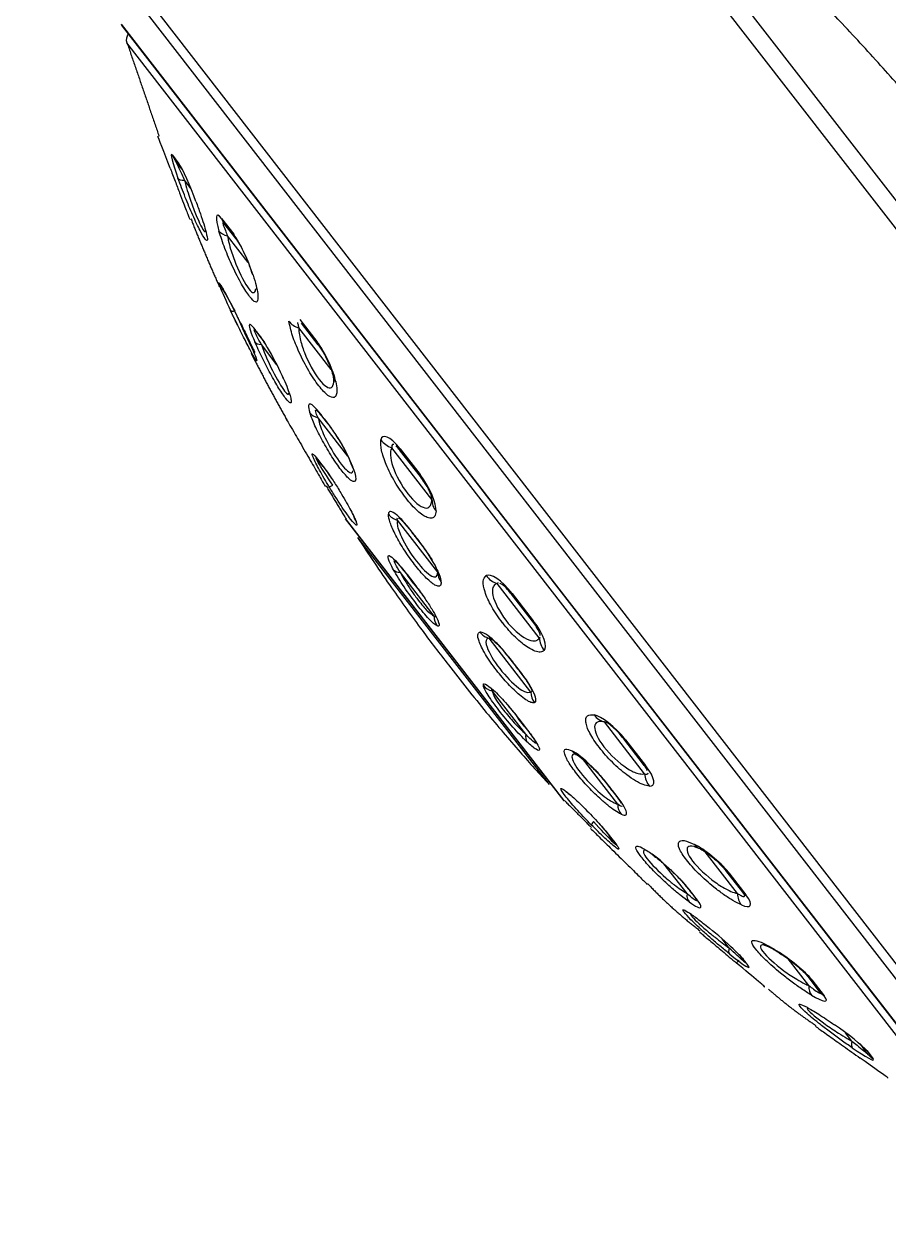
# Model space of a CAD drawing. Extents: x 0 to 3160, y 0 to 2315.
# Drawn here: x 2038.4 to 2080.6, y 914.2 to 973 of the extents above; entities that cross this region are included whole.
import ezdxf

# ---------------------------------------------------------------- set-up
doc = ezdxf.new("R2010")
doc.units = 0
doc.header["$LTSCALE"] = 10
doc.header["$MEASUREMENT"] = 0
doc.header["$PDMODE"] = 3
doc.header["$PDSIZE"] = -10
doc.layers.get('0').update_dxf_attribs({"linetype": 'CONTINUOUS'})
doc.layers.get('DEFPOINTS').update_dxf_attribs({"linetype": 'CONTINUOUS'})
doc.styles.add('Daelim Dimension', font='')
doc.styles.get('Daelim Dimension').set_extended_font_data('나눔고딕')
doc.dimstyles.new('DEFAULT', dxfattribs={"dimscale": 2, "dimtxt": 2, "dimasz": 2, "dimexe": 0, "dimexo": 2, "dimgap": 1, "dimtad": 1, "dimdec": 1, "dimzin": 9, "dimdsep": 46, "dimtxsty": 'Daelim Dimension', "dimcen": 0.5, "dimclrd": 252, "dimclre": 252, "dimclrt": 3, "dimadec": 1, "dimazin": 0, "dimtfac": 1, "dimtdec": 1, "dimtix": 1, "dimtmove": 0, "dimatfit": 3, "dimfxl": 1, "dimtolj": 1, "dimtzin": 1, "dimlwd": 9, "dimlwe": 9, "dimarcsym": 0})

# ---------------------------------------------------------------- blocks, each defined once
blk = doc.blocks.new('*D5')
at = {"color": 5, "lineweight": 9, "ltscale": 0.5, "transparency": 16777216}
for p, q in [((1789.009, 1292.393), (2410.473, 1292.393)), ((2408.473, 521.732), (2408.473, 1284.393)), ((2213.705, 513.732), (2410.473, 513.732))]:
    blk.add_line(p, q, dxfattribs=at)
at = {"color": 5, "ltscale": 0.5, "transparency": 16777216}
for points in [[(2407.14, 1284.393), (2409.807, 1284.393), (2408.473, 1292.393)], [(2407.14, 521.732), (2409.807, 521.732), (2408.473, 513.732)]]:
    blk.add_solid(points, dxfattribs=at)
at = {"layer": 'DEFPOINTS', "color": 0, "ltscale": 0.5, "transparency": 16777216}
for p in [(1785.009, 1292.393), (2408.473, 1292.393), (2209.705, 513.732)]:
    blk.add_point(p, dxfattribs=at)
at = {"color": 7, "ltscale": 0.5, "transparency": 16777216, "insert": (2392.768, 927.513), "char_height": 20, "attachment_point": 5, "rotation": 90, "style": 'Daelim Dimension'}
blk.add_mtext('\\A1;(1140)', dxfattribs=at)

msp = doc.modelspace()

# ---------------------------------------------------------------- linework, layer by layer
at = {"color": 7, "linetype": 'Continuous', "lineweight": 13}
for p, q in [((2062.643, 986.585), (2103.349, 934.108)), ((2103.516, 935.285), (2063.944, 986.301)), ((2086.709, 919.68), (2042.389, 976.816)), ((2042.209, 976.297), (2086.178, 919.611)), ((2043.115, 972.976), (2064.272, 945.7)), ((2084.605, 918.92), (2043.39, 972.054)), ((2044.901, 967.499), (2044.909, 967.49)), ((2045.622, 966.569), (2045.94, 966.16)), ((2046.53, 964.937), (2046.211, 965.35)), ((2048.011, 963.49), (2048.615, 962.711)), ((2049.324, 961.336), (2048.31, 962.643)), ((2047.946, 960.269), (2047.942, 960.275)), ((2051.842, 958.552), (2052.672, 957.481)), ((2049.732, 957.967), (2049.719, 957.983)), ((2051.134, 953.764), (2051.136, 953.762)), ((2054.194, 951.873), (2052.734, 953.756)), ((2053.057, 953.68), (2053.039, 953.704)), ((2058.299, 949.766), (2056.339, 952.293)), ((2056.738, 952.239), (2057.715, 950.98)), ((2052.724, 951.715), (2052.924, 951.456)), ((2059.416, 941.933), (2054.079, 948.814)), ((2058.587, 946.21), (2056.615, 948.752)), ((2054.66, 947.913), (2064.026, 935.839)), ((2057.474, 947.986), (2057.451, 948.015)), ((2058.405, 944.07), (2056.757, 946.194)), ((2057.081, 946.097), (2057.406, 945.679)), ((2063.542, 943.006), (2061.481, 945.663)), ((2064.272, 945.7), (2085.43, 918.424)), ((2062.222, 945.17), (2063.249, 943.846)), ((2063.126, 940.359), (2061.085, 942.989)), ((2064.754, 935.052), (2059.416, 941.933)), ((2062.384, 941.655), (2062.362, 941.685)), ((2062.882, 938.298), (2061.234, 940.422)), ((2062.544, 939.055), (2062.869, 938.636)), ((2068.685, 936.376), (2066.725, 938.903)), ((2067.756, 938.035), (2068.732, 936.776)), ((2067.374, 934.882), (2065.643, 937.113)), ((2067.127, 935.542), (2067.106, 935.568)), ((2067.025, 933.277), (2067.226, 933.018)), ((2073.223, 930.525), (2071.64, 932.567)), ((2070.757, 930.521), (2069.627, 931.977)), ((2072.798, 931.535), (2073.629, 930.464)), ((2068.815, 930.969), (2068.814, 930.971)), ((2071.06, 930.471), (2071.044, 930.491)), ((2072.818, 927.864), (2072.474, 928.307)), ((2073.652, 927.129), (2073.644, 927.14)), ((2076.713, 926.026), (2075.697, 927.335)), ((2076.856, 926.304), (2077.459, 925.526)), ((2078.813, 923.319), (2078.495, 923.729)), ((2079.531, 922.855), (2079.848, 922.446)), ((2080.569, 921.516), (2080.562, 921.526))]:
    msp.add_line(p, q, dxfattribs=at)
at = {"color": 7, "linetype": 'Continuous', "lineweight": 18}
for p, q in [((2043.166, 972.876), (2085.346, 918.498)), ((2046.079, 965.901), (2045.765, 966.305)), ((2048.726, 962.488), (2048.129, 963.258)), ((2048.026, 960.13), (2048.037, 960.117)), ((2053.377, 956.111), (2051.8, 958.144)), ((2052.741, 957.313), (2051.919, 958.373)), ((2049.787, 957.861), (2049.8, 957.843)), ((2049.811, 957.829), (2049.799, 957.845)), ((2049.811, 957.829), (2050.076, 957.488)), ((2050.727, 956.343), (2049.965, 957.326)), ((2053.108, 953.578), (2053.09, 953.602)), ((2053.108, 953.578), (2053.13, 953.55)), ((2057.73, 950.881), (2056.763, 952.127)), ((2052.977, 951.373), (2052.778, 951.63)), ((2054.105, 948.776), (2064.724, 935.087)), ((2057.487, 947.933), (2057.465, 947.961)), ((2057.42, 945.645), (2057.098, 946.06)), ((2058.596, 946.06), (2058.589, 946.063)), ((2063.205, 943.823), (2062.189, 945.133)), ((2062.357, 941.656), (2062.334, 941.685)), ((2062.837, 938.662), (2062.515, 939.077)), ((2068.63, 936.828), (2067.664, 938.074)), ((2068.63, 936.828), (2068.696, 936.743)), ((2067.058, 935.594), (2067.038, 935.62)), ((2067.157, 933.092), (2066.958, 933.348)), ((2073.475, 930.583), (2072.653, 931.642)), ((2070.928, 930.605), (2070.943, 930.586)), ((2070.958, 930.567), (2070.943, 930.586)), ((2073.475, 930.583), (2073.48, 930.576)), ((2073.361, 927.469), (2073.52, 927.263)), ((2073.529, 927.253), (2073.52, 927.263)), ((2077.264, 925.697), (2076.667, 926.467)), ((2074.547, 925.973), (2074.554, 925.966)), ((2079.628, 922.65), (2079.314, 923.055))]:
    msp.add_line(p, q, dxfattribs=at)
for centre, radius, start, end in [((2043.403, 973.06), 0.3, 196.31569, 217.79947), ((2043.868, 972.199), 0.5, 144.06274, 196.89958), ((2054.5, 949.083), 0.5, 212.49851, 217.79947), ((2065.119, 935.394), 0.5, 217.79947, 223.10117)]:
    msp.add_arc(centre, radius, start, end, dxfattribs=at)
for centre, major_axis, ratio, start_param, end_param in [((2046.556, 966.918), (-0.79, -0.613), 0.95956, 5.969297, 6.283185), ((2046.87, 966.514), (0.79, 0.613), 0.941765, 2.827704, 3.141593), ((2048.919, 963.871), (-0.79, -0.613), 0.825606, 5.969297, 6.283185), ((2049.516, 963.101), (0.79, 0.613), 0.791757, 2.827704, 3.141593), ((2048.669, 960.607), (0.632, 0.49), 0.98313, 2.907178, 3.141593), ((2048.673, 960.602), (-0.632, -0.49), 0.982815, 6.04877, 6.283185), ((2050.431, 958.335), (0.632, 0.49), 0.850668, 2.907178, 3.141593), ((2050.443, 958.319), (-0.632, -0.49), 0.849766, 6.04877, 6.283185), ((2053.531, 957.926), (0.79, 0.613), 0.564247, 2.827704, 3.141593), ((2051.836, 954.149), (-0.632, -0.49), 0.999814, 6.129539, 6.283185), ((2053.74, 954.069), (-0.632, -0.49), 0.601951, 6.04877, 6.283185), ((2057.553, 952.74), (-0.79, -0.613), 0.336273, 5.969297, 6.283185), ((2053.41, 952.12), (0.632, 0.49), 0.820215, 2.987946, 3.141593), ((2053.609, 951.863), (-0.632, -0.49), 0.797517, 6.129539, 6.283185), ((2058.52, 951.494), (0.79, 0.613), 0.281505, 2.827704, 3.141593), ((2058.098, 948.452), (0.632, 0.49), 0.274487, 2.907178, 3.141593), ((2058.119, 948.423), (-0.632, -0.49), 0.272839, 6.04877, 6.283185), ((2057.73, 946.55), (0.632, 0.49), 0.327322, 2.987946, 3.141593), ((2058.052, 946.135), (-0.632, -0.49), 0.290596, 6.129539, 6.283185), ((2062.979, 945.746), (-0.79, -0.613), 0.028793, 5.969297, 6.283185), ((2063.995, 944.436), (0.79, 0.613), 0.028793, 3.141593, 3.455481), ((2062.966, 942.175), (0.632, 0.49), 0.091415, 3.141593, 3.376008), ((2062.989, 942.146), (-0.632, -0.49), 0.093121, 0, 0.234415), ((2063.147, 939.567), (0.632, 0.49), 0.290596, 3.141593, 3.295239), ((2063.469, 939.152), (-0.632, -0.49), 0.327322, 0, 0.153647), ((2068.454, 938.687), (-0.79, -0.613), 0.281505, 0, 0.313888), ((2069.42, 937.441), (0.79, 0.613), 0.336273, 3.141593, 3.455481), ((2067.67, 936.111), (0.632, 0.49), 0.444971, 3.141593, 3.376008), ((2067.691, 936.084), (-0.632, -0.49), 0.446505, 0, 0.234415), ((2067.59, 933.839), (0.632, 0.49), 0.797517, 3.141593, 3.295239), ((2067.789, 933.582), (-0.632, -0.49), 0.820215, 0, 0.153647), ((2073.443, 932.255), (-0.79, -0.613), 0.564247, 0, 0.313888), ((2069.363, 931.553), (0.632, 0.49), 0.999814, 3.141593, 3.295239), ((2071.575, 931.077), (0.632, 0.49), 0.738431, 3.141593, 3.376008), ((2071.59, 931.057), (-0.632, -0.49), 0.739586, 0, 0.234415), ((2074.265, 931.196), (0.79, 0.613), 0.610836, 3.141593, 3.455481), ((2074.152, 927.754), (0.632, 0.49), 0.932162, 3.141593, 3.376008), ((2074.161, 927.743), (-0.632, -0.49), 0.932781, 0, 0.234415), ((2077.457, 927.08), (-0.79, -0.613), 0.791757, 0, 0.313888), ((2078.054, 926.31), (0.79, 0.613), 0.825606, 3.141593, 3.455481), ((2080.104, 923.668), (-0.79, -0.613), 0.941765, 0, 0.313888), ((2080.418, 923.263), (0.79, 0.613), 0.95956, 3.141593, 3.455481)]:
    msp.add_ellipse(centre, major_axis=major_axis, ratio=ratio, start_param=start_param, end_param=end_param, dxfattribs=at)
at = {"color": 7, "linetype": 'Continuous', "lineweight": 13}
for centre, major_axis, ratio, start_param, end_param in [((2046.823, 965.81), (-0.941, -0.34), 0.329999, 0.070847, 0.748876), ((2048.801, 963.26), (-0.958, -0.287), 0.591366, 0.189181, 0.86721), ((2050.45, 961.134), (-0.953, -0.304), 0.532582, 6.233886, 6.511252), ((2049.185, 959.331), (-0.724, -0.341), 0.197622, 0.016742, 0.713605), ((2052.18, 958.904), (-0.987, -0.159), 0.794845, 0.373885, 1.051914), ((2050.353, 957.825), (-0.735, -0.316), 0.529919, 0.109514, 0.806377), ((2054.45, 955.978), (-0.98, -0.201), 0.752136, 0.016121, 0.389894), ((2051.754, 956.019), (-0.733, -0.32), 0.498558, 6.187562, 6.436277), ((2053.02, 954.387), (-0.763, -0.24), 0.790647, 0.258383, 0.955246), ((2056.63, 953.168), (-0.984, 0.179), 0.920519, 0.762673, 1.440702), ((2055.144, 951.649), (-0.759, -0.252), 0.768418, 6.253134, 6.575553), ((2053.956, 950.806), (-0.684, -0.414), 0.069588, 0.056778, 0.698233), ((2059.298, 949.728), (-0.998, 0.063), 0.898066, 0.027091, 0.70512), ((2055.258, 949.126), (-0.748, -0.283), 0.920959, 6.24363, 6.510766), ((2056.826, 949.48), (-0.799, 0.038), 0.944594, 0.651641, 1.348505), ((2057.074, 946.786), (-0.698, -0.391), 0.638772, 0.144702, 0.786157), ((2059.386, 946.18), (-0.8, -0.014), 0.934499, 6.22356, 6.920424), ((2061.714, 946.612), (-0.51, 0.86), 0.956087, 1.665107, 2.343136), ((2059.182, 944.068), (0.359, 0.715), 0.963967, 2.019888, 2.661343), ((2061.258, 943.767), (-0.15, 0.786), 0.970968, 2.0263, 2.723163), ((2064.52, 942.995), (-0.706, 0.708), 0.956087, 0.798457, 1.476486), ((2061.426, 941.175), (-0.782, -0.17), 0.963967, 0.480249, 1.121705), ((2063.908, 940.351), (-0.263, 0.756), 0.974371, 1.233845, 1.930708), ((2066.936, 939.88), (0.188, 0.982), 0.898066, 2.436473, 3.114501), ((2063.534, 938.458), (0.552, 0.579), 0.638772, 2.355436, 2.996891), ((2065.716, 938.02), (0.363, 0.713), 0.866208, 2.726411, 3.118255), ((2069.605, 936.44), (0.071, 0.997), 0.920519, 1.700891, 2.378919), ((2065.349, 936.117), (0.46, 0.655), 0.920959, 2.914012, 3.198367), ((2068.098, 934.949), (0.341, 0.724), 0.882649, 2.049803, 2.746667), ((2066.652, 934.438), (0.572, 0.56), 0.069588, 2.443359, 3.084815), ((2071.784, 933.63), (0.439, 0.899), 0.752136, 2.751698, 3.1274), ((2069.598, 933.015), (0.47, 0.647), 0.644461, 2.929366, 3.225859), ((2071.391, 930.703), (0.464, 0.651), 0.67172, 2.272821, 2.969684), ((2074.054, 930.704), (0.4, 0.917), 0.794845, 2.089679, 2.767708), ((2073.342, 928.188), (0.503, 0.622), 0.370072, 2.384959, 3.081822), ((2075.784, 928.473), (0.531, 0.847), 0.532582, 2.913526, 3.209486), ((2073.687, 927.743), (0.513, 0.614), 0.018443, 2.467967, 3.16483), ((2073.687, 927.743), (0.513, 0.614), 0.018443, 2.467967, 3.16483), ((2077.433, 926.347), (0.516, 0.857), 0.591366, 2.274383, 2.952412), ((2079.411, 923.798), (0.563, 0.827), 0.329999, 2.392717, 3.070746), ((2079.794, 923.304), (0.578, 0.816), 0.03633, 2.96891, 3.166156)]:
    msp.add_ellipse(centre, major_axis=major_axis, ratio=ratio, start_param=start_param, end_param=end_param, dxfattribs=at)
at = {"color": 7, "linetype": 'Continuous', "lineweight": 18}
for points, knots in [([(2086.753, 963.138), (2086.146, 963.921), (2085.038, 965.318), (2083.523, 967.153), (2082.314, 968.574), (2081.292, 969.748), (2080.328, 970.831), (2079.342, 971.917), (2078.128, 973.224), (2076.507, 974.922), (2074.278, 977.164), (2071.441, 979.875), (2067.954, 983.005), (2065.361, 985.167), (2063.944, 986.301)], [0, 0, 0, 0, 0.091203, 0.164228, 0.219022, 0.26303, 0.307492, 0.352519, 0.398108, 0.471724, 0.568695, 0.689131, 0.832952, 1, 1, 1, 1]), ([(2045.506, 965.948), (2045.588, 965.732), (2045.748, 965.316), (2045.974, 964.726), (2046.205, 964.125), (2046.42, 963.571), (2046.47, 963.443), (2046.47, 963.442), (2046.47, 963.442)], [0, 0, 0, 0, 0.174866, 0.338216, 0.500147, 0.754549, 0.999211, 1, 1, 1, 1]), ([(2045.765, 966.305), (2045.772, 966.292), (2045.789, 966.261), (2045.893, 966.033), (2046.047, 965.699), (2046.164, 965.449), (2046.211, 965.35)], [0, 0, 0, 0, 0.208279, 0.500324, 0.801781, 1, 1, 1, 1]), ([(2048.129, 963.258), (2048.113, 963.275), (2048.073, 963.315), (2048.094, 963.197), (2048.181, 962.948), (2048.274, 962.729), (2048.31, 962.643)], [0, 0, 0, 0, 0.208279, 0.500324, 0.801781, 1, 1, 1, 1]), ([(2048.691, 962.539), (2048.767, 962.436), (2048.915, 962.208), (2049.14, 961.77), (2049.338, 961.303), (2049.443, 961.006), (2049.49, 960.858)], [0, 0, 0, 0, 0.247766, 0.491358, 0.742839, 1, 1, 1, 1]), ([(2047.942, 960.275), (2047.912, 960.312), (2047.884, 960.35), (2047.879, 960.317), (2047.902, 960.248), (2048.045, 959.894), (2048.24, 959.458), (2048.462, 958.988)], [0, 0, 0, 0, 0.25, 0.25, 0.5, 0.5, 1, 1, 1, 1]), ([(2048.955, 958.352), (2048.731, 958.827), (2048.481, 959.331), (2048.198, 959.867), (2048.12, 960.007), (2048.008, 960.19), (2047.976, 960.23), (2047.946, 960.269)], [0, 0, 0, 0, 0.5, 0.5, 0.75, 0.75, 1, 1, 1, 1]), ([(2048.682, 958.98), (2048.49, 959.318), (2048.301, 959.653), (2048.11, 959.984), (2048.06, 960.067), (2048.009, 960.152), (2048.008, 960.153), (2048.037, 960.117)], [0, 0, 0, 0, 0.5, 0.5, 0.75, 0.75, 1, 1, 1, 1]), ([(2048.95, 958.378), (2049.053, 958.169), (2049.237, 957.796), (2049.467, 957.324), (2049.611, 957.02), (2049.643, 956.955), (2049.645, 956.951)], [0, 0, 0, 0, 0.26605, 0.52204, 0.769922, 1, 1, 1, 1]), ([(2051.73, 958.402), (2051.733, 958.382), (2051.747, 958.31), (2051.779, 958.211), (2051.8, 958.144)], [0, 0, 0, 0, 0.321609, 1, 1, 1, 1]), ([(2049.965, 957.326), (2049.799, 957.631), (2049.67, 957.888), (2049.606, 958.055), (2049.605, 958.075), (2049.659, 958.025), (2049.715, 957.953), (2049.799, 957.845)], [0, 0, 0, 0, 0.5, 0.5, 0.75, 0.75, 1, 1, 1, 1]), ([(2051.053, 955.648), (2050.869, 956.071), (2050.61, 956.587), (2050.236, 957.239), (2050.116, 957.433), (2049.905, 957.745), (2049.817, 957.857), (2049.732, 957.967)], [0, 0, 0, 0, 0.5, 0.5, 0.75, 0.75, 1, 1, 1, 1]), ([(2052.716, 957.35), (2052.811, 957.222), (2052.984, 956.962), (2053.214, 956.524), (2053.382, 956.108), (2053.451, 955.87), (2053.474, 955.758)], [0, 0, 0, 0, 0.252771, 0.498396, 0.748261, 1, 1, 1, 1]), ([(2053.501, 955.585), (2053.501, 955.554), (2053.499, 955.525), (2053.497, 955.498), (2053.497, 955.497)], [0, 0, 0, 0, 0.993424, 1, 1, 1, 1]), ([(2052.647, 954.123), (2052.675, 954.106), (2052.719, 954.063), (2052.857, 953.903), (2052.962, 953.767), (2053.09, 953.602)], [0, 0, 0, 0, 0.445139, 0.445139, 1, 1, 1, 1]), ([(2051.136, 953.762), (2051.148, 953.742), (2051.171, 953.706), (2051.347, 953.407), (2051.657, 952.875), (2052.026, 952.238), (2052.357, 951.667), (2052.503, 951.414), (2052.575, 951.291)], [0, 0, 0, 0, 0.178327, 0.339125, 0.500023, 0.752204, 0.878517, 1, 1, 1, 1]), ([(2053.092, 953.601), (2053.22, 953.444), (2053.412, 953.186), (2053.68, 952.79), (2053.866, 952.491), (2054.033, 952.193), (2054.227, 951.81), (2054.329, 951.563), (2054.379, 951.413)], [0, 0, 0, 0, 0.266623, 0.392615, 0.515594, 0.636826, 0.757699, 1, 1, 1, 1]), ([(2056.428, 952.445), (2056.382, 952.461), (2056.331, 952.442), (2056.336, 952.335), (2056.339, 952.293)], [0, 0, 0, 0, 0.602963, 1, 1, 1, 1]), ([(2056.763, 952.127), (2056.707, 952.196), (2056.622, 952.298), (2056.551, 952.364), (2056.529, 952.383)], [0, 0, 0, 0, 0.664787, 1, 1, 1, 1]), ([(2053.45, 950.458), (2053.167, 950.885), (2052.894, 951.317), (2052.669, 951.703), (2052.626, 951.785), (2052.63, 951.814), (2052.679, 951.757), (2052.778, 951.63)], [0, 0, 0, 0, 0.5, 0.5, 0.75, 0.75, 1, 1, 1, 1]), ([(2052.575, 951.291), (2052.652, 951.157), (2052.803, 950.897), (2053.021, 950.519), (2053.089, 950.403), (2053.089, 950.402), (2053.089, 950.402)], [0, 0, 0, 0, 0.26018, 0.505794, 0.999067, 1, 1, 1, 1]), ([(2052.962, 951.393), (2053.026, 951.31), (2053.161, 951.13), (2053.319, 950.907), (2053.397, 950.792)], [0, 0, 0, 0, 0.515527, 1, 1, 1, 1]), ([(2058.299, 949.766), (2058.296, 949.809), (2058.291, 949.915), (2058.177, 950.197), (2057.973, 950.552), (2057.801, 950.784), (2057.73, 950.881)], [0, 0, 0, 0, 0.200427, 0.49953, 0.790892, 1, 1, 1, 1]), ([(2054.407, 949.086), (2054.407, 949.086), (2054.446, 949.004), (2054.477, 948.934), (2054.499, 948.875)], [0, 0, 0, 0, 0.000115, 1, 1, 1, 1]), ([(2056.661, 948.866), (2056.688, 948.856), (2056.725, 948.831), (2056.843, 948.725), (2056.937, 948.623), (2057.17, 948.342), (2057.31, 948.162), (2057.465, 947.961)], [0, 0, 0, 0, 0.248031, 0.248031, 0.624016, 0.624016, 1, 1, 1, 1]), ([(2054.66, 947.913), (2055.203, 947.081), (2056.235, 945.554), (2057.725, 943.484), (2058.665, 942.244), (2059.098, 941.686)], [0, 0, 0, 0, 0.389678, 0.722924, 1, 1, 1, 1]), ([(2057.487, 947.933), (2057.645, 947.73), (2057.799, 947.532), (2058.074, 947.158), (2058.193, 946.985), (2058.293, 946.827), (2058.295, 946.823), (2058.298, 946.819)], [0, 0, 0, 0, 0.492929, 0.492929, 0.985859, 0.985859, 1, 1, 1, 1]), ([(2056.477, 946.775), (2056.507, 946.762), (2056.568, 946.705), (2056.766, 946.482), (2056.916, 946.295), (2057.098, 946.06)], [0, 0, 0, 0, 0.462834, 0.462834, 1, 1, 1, 1]), ([(2062.189, 945.133), (2062.119, 945.218), (2061.953, 945.422), (2061.75, 945.604), (2061.641, 945.668), (2061.605, 945.681)], [0, 0, 0, 0, 0.303083, 0.72806, 1, 1, 1, 1]), ([(2063.591, 943.122), (2063.587, 943.16), (2063.552, 943.281), (2063.427, 943.522), (2063.27, 943.734), (2063.205, 943.823)], [0, 0, 0, 0, 0.269795, 0.694903, 1, 1, 1, 1]), ([(2061.127, 942.991), (2061.197, 942.973), (2061.324, 942.875), (2061.607, 942.584), (2061.734, 942.439), (2062.016, 942.095), (2062.172, 941.893), (2062.334, 941.685)], [0, 0, 0, 0, 0.443294, 0.443294, 0.721647, 0.721647, 1, 1, 1, 1]), ([(2059.098, 941.686), (2059.704, 940.904), (2060.854, 939.468), (2062.507, 937.526), (2063.546, 936.363), (2064.026, 935.839)], [0, 0, 0, 0, 0.388064, 0.721562, 1, 1, 1, 1]), ([(2062.357, 941.656), (2062.519, 941.446), (2062.668, 941.255), (2062.911, 940.922), (2063.005, 940.782), (2063.142, 940.545), (2063.177, 940.457), (2063.179, 940.407)], [0, 0, 0, 0, 0.320135, 0.320135, 0.64027, 0.64027, 1, 1, 1, 1]), ([(2067.664, 938.074), (2067.588, 938.168), (2067.406, 938.392), (2067.111, 938.679), (2066.892, 938.84), (2066.8, 938.878), (2066.775, 938.886)], [0, 0, 0, 0, 0.226858, 0.544954, 0.873301, 1, 1, 1, 1]), ([(2062.837, 938.662), (2063.018, 938.428), (2063.162, 938.237), (2063.329, 937.99), (2063.369, 937.916), (2063.375, 937.883)], [0, 0, 0, 0, 0.538648, 0.538648, 1, 1, 1, 1]), ([(2065.382, 937.305), (2065.364, 937.31), (2065.332, 937.32), (2065.302, 937.325), (2065.289, 937.327)], [0, 0, 0, 0, 0.513755, 1, 1, 1, 1]), ([(2065.333, 937.317), (2065.437, 937.263), (2065.615, 937.143), (2065.902, 936.898), (2066.132, 936.68), (2066.37, 936.431), (2066.694, 936.063), (2066.913, 935.79), (2067.052, 935.605)], [0, 0, 0, 0, 0.239123, 0.359362, 0.480082, 0.603088, 0.729915, 1, 1, 1, 1]), ([(2068.82, 936.538), (2068.807, 936.564), (2068.761, 936.648), (2068.683, 936.756), (2068.63, 936.828)], [0, 0, 0, 0, 0.333837, 1, 1, 1, 1]), ([(2068.685, 936.376), (2068.726, 936.363), (2068.827, 936.331), (2068.859, 936.376), (2068.855, 936.424)], [0, 0, 0, 0, 0.401743, 1, 1, 1, 1]), ([(2064.917, 935.444), (2064.969, 935.408), (2065.029, 935.361), (2065.099, 935.303), (2065.099, 935.303)], [0, 0, 0, 0, 0.999956, 1, 1, 1, 1]), ([(2067.058, 935.594), (2067.204, 935.406), (2067.327, 935.248), (2067.468, 935.051), (2067.508, 934.99), (2067.537, 934.94)], [0, 0, 0, 0, 0.629153, 0.629153, 1, 1, 1, 1]), ([(2066.046, 933.699), (2066.046, 933.698), (2066.142, 933.605), (2066.453, 933.299), (2066.668, 933.088), (2066.778, 932.979)], [0, 0, 0, 0, 0.492595, 0.738852, 1, 1, 1, 1]), ([(2066.5, 933.9), (2066.592, 933.796), (2066.768, 933.588), (2066.909, 933.413), (2066.974, 933.329)], [0, 0, 0, 0, 0.481906, 1, 1, 1, 1]), ([(2066.778, 932.979), (2066.88, 932.88), (2067.09, 932.674), (2067.56, 932.212), (2068.156, 931.626), (2068.719, 931.07), (2068.781, 931.005), (2068.814, 930.971)], [0, 0, 0, 0, 0.121003, 0.24993, 0.500418, 0.740079, 1, 1, 1, 1]), ([(2069.156, 932.349), (2069.312, 932.236), (2069.553, 932.044), (2069.897, 931.738), (2070.149, 931.496), (2070.389, 931.249), (2070.687, 930.916), (2070.865, 930.696), (2070.965, 930.56)], [0, 0, 0, 0, 0.244402, 0.365804, 0.486757, 0.609126, 0.734486, 1, 1, 1, 1]), ([(2071.168, 932.809), (2071.138, 932.816), (2071.11, 932.822), (2071.082, 932.826), (2071.082, 932.826)], [0, 0, 0, 0, 0.993424, 1, 1, 1, 1]), ([(2071.329, 932.74), (2071.432, 932.689), (2071.646, 932.563), (2072.007, 932.296), (2072.374, 931.964), (2072.583, 931.733), (2072.682, 931.609)], [0, 0, 0, 0, 0.252254, 0.50235, 0.747913, 1, 1, 1, 1]), ([(2070.958, 930.567), (2071.067, 930.426), (2071.148, 930.322), (2071.208, 930.231), (2071.22, 930.21), (2071.226, 930.196)], [0, 0, 0, 0, 0.713425, 0.713425, 1, 1, 1, 1]), ([(2073.223, 930.525), (2073.284, 930.487), (2073.434, 930.393), (2073.571, 930.351), (2073.59, 930.419), (2073.509, 930.534), (2073.475, 930.583)], [0, 0, 0, 0, 0.200427, 0.49953, 0.790892, 1, 1, 1, 1]), ([(2073.644, 927.14), (2073.586, 927.215), (2073.524, 927.295), (2073.322, 927.517), (2073.182, 927.658), (2072.684, 928.13), (2072.244, 928.513), (2071.856, 928.828)], [0, 0, 0, 0, 0.25, 0.25, 0.5, 0.5, 1, 1, 1, 1]), ([(2071.365, 928.645), (2071.365, 928.645), (2071.365, 928.645), (2071.453, 928.572), (2071.885, 928.208), (2072.473, 927.716), (2072.938, 927.327), (2073.174, 927.129)], [0, 0, 0, 0, 0.002345, 0.243672, 0.495599, 0.744105, 1, 1, 1, 1]), ([(2075.278, 927.612), (2075.41, 927.53), (2075.672, 927.354), (2076.075, 927.046), (2076.443, 926.719), (2076.627, 926.519), (2076.707, 926.42)], [0, 0, 0, 0, 0.257683, 0.509392, 0.752915, 1, 1, 1, 1]), ([(2074.554, 925.966), (2074.554, 925.966), (2074.552, 925.969), (2074.46, 926.05), (2074.37, 926.126), (2073.988, 926.448), (2073.582, 926.789), (2073.174, 927.129)], [0, 0, 0, 0, 0.25, 0.25, 0.5, 0.5, 1, 1, 1, 1]), ([(2076.713, 926.026), (2076.789, 925.968), (2076.977, 925.824), (2077.196, 925.678), (2077.306, 925.629), (2077.276, 925.677), (2077.264, 925.697)], [0, 0, 0, 0, 0.200427, 0.49953, 0.790892, 1, 1, 1, 1]), ([(2077.03, 924.045), (2077.029, 924.045), (2077.14, 923.967), (2077.678, 923.581), (2078.396, 923.07), (2078.938, 922.686), (2079.217, 922.488)], [0, 0, 0, 0, 0.244508, 0.499755, 0.742495, 1, 1, 1, 1]), ([(2078.813, 923.319), (2078.899, 923.248), (2079.112, 923.073), (2079.396, 922.842), (2079.59, 922.684), (2079.617, 922.66), (2079.628, 922.65)], [0, 0, 0, 0, 0.200427, 0.49953, 0.790892, 1, 1, 1, 1])]:
    msp.add_open_spline(points, degree=3, knots=knots, dxfattribs=at)
for points, degree in [([(2043.429, 971.986), (2044.964, 967.509)], 1), ([(2046.037, 965.961), (2046.082, 965.898), (2046.13, 965.82), (2046.182, 965.724)], 3), ([(2046.524, 963.466), (2047.182, 961.791), (2047.917, 960.152)], 2), ([(2048.453, 958.984), (2048.619, 958.63), (2048.788, 958.277)], 2), ([(2049.46, 956.915), (2050.266, 955.323), (2051.147, 953.767)], 2), ([(2053.474, 955.758), (2053.499, 955.535)], 1), ([(2053.127, 950.426), (2054.101, 948.808)], 1), ([(2058.553, 946.341), (2058.574, 946.286), (2058.585, 946.242), (2058.587, 946.21)], 3), ([(2057.42, 945.645), (2057.589, 945.427), (2057.753, 945.211), (2057.896, 945.015)], 3), ([(2061.527, 945.69), (2061.509, 945.685), (2061.495, 945.674), (2061.481, 945.663)], 3), ([(2058.463, 944.036), (2058.45, 944.039), (2058.43, 944.05), (2058.405, 944.07)], 3), ([(2063.542, 943.006), (2063.557, 943.017), (2063.571, 943.028), (2063.581, 943.045)], 3), ([(2062.018, 939.701), (2062.173, 939.513), (2062.343, 939.298), (2062.515, 939.077)], 3), ([(2065.306, 937.322), (2065.333, 937.317)], 1), ([(2065.307, 937.321), (2065.333, 937.317)], 1), ([(2064.768, 935.067), (2066.092, 933.744)], 1), ([(2071.119, 932.819), (2071.329, 932.74)], 1), ([(2068.841, 930.999), (2070.031, 929.745), (2071.406, 928.693)], 2), ([(2074.548, 928.005), (2074.772, 927.943), (2075.278, 927.612)], 2), ([(2074.736, 925.856), (2075.832, 924.886), (2077.055, 924.078)], 2), ([(2079.174, 923.193), (2079.251, 923.121), (2079.313, 923.057), (2079.362, 922.999)], 3), ([(2080.562, 921.526), (2080.547, 921.545), (2079.87, 922.026), (2079.217, 922.488)], 3)]:
    msp.add_open_spline(points, degree=degree, dxfattribs=at)
at = {"color": 7, "linetype": 'Continuous', "lineweight": 13}
for points in [[(2045.506, 965.948), (2045.222, 966.693), (2044.924, 967.47), (2044.909, 967.49)], [(2045.622, 966.569), (2045.474, 966.761), (2045.636, 966.16), (2045.893, 965.449)], [(2046.769, 964.319), (2046.502, 965.042), (2046.118, 965.931), (2045.94, 966.16)], [(2048.011, 963.49), (2047.714, 963.873), (2047.707, 963.49), (2047.892, 962.872)], [(2049.559, 960.723), (2049.353, 961.367), (2048.938, 962.295), (2048.615, 962.711)], [(2048.041, 960.111), (2048.056, 960.091), (2048.078, 960.063), (2048.106, 960.027)], [(2053.601, 955.512), (2053.495, 956.027), (2053.109, 956.917), (2052.672, 957.481)], [(2056.738, 952.239), (2056.242, 952.879), (2055.86, 952.979), (2055.804, 952.671)], [(2058.501, 949.194), (2058.523, 949.545), (2058.223, 950.325), (2057.715, 950.98)], [(2056.615, 948.752), (2056.599, 948.815), (2056.6, 948.854), (2056.62, 948.867)], [(2056.757, 946.194), (2056.55, 946.52), (2056.43, 946.749), (2056.458, 946.776)], [(2062.222, 945.17), (2061.695, 945.849), (2061.145, 946.165), (2060.944, 946.046)], [(2063.779, 942.39), (2063.945, 942.555), (2063.778, 943.164), (2063.249, 943.846)], [(2061.085, 942.989), (2061.095, 942.995), (2061.109, 942.996), (2061.127, 942.991)], [(2061.234, 940.422), (2061.222, 940.45), (2061.216, 940.471), (2061.216, 940.484)], [(2063.179, 940.407), (2063.181, 940.368), (2063.162, 940.352), (2063.126, 940.359)], [(2067.756, 938.035), (2067.25, 938.687), (2066.567, 939.175), (2066.222, 939.241)], [(2063.374, 937.868), (2063.357, 937.828), (2063.157, 938.004), (2062.882, 938.298)], [(2068.919, 935.764), (2069.23, 935.742), (2069.231, 936.134), (2068.732, 936.776)], [(2067.589, 934.789), (2067.571, 934.76), (2067.493, 934.794), (2067.374, 934.882)], [(2066.7, 933.674), (2066.794, 933.558), (2066.881, 933.448), (2066.958, 933.348)], [(2072.798, 931.535), (2072.363, 932.096), (2071.596, 932.693), (2071.122, 932.924)], [(2073.416, 929.966), (2073.86, 929.773), (2074.048, 929.923), (2073.629, 930.464)], [(2073.298, 927.543), (2073.391, 927.431), (2073.465, 927.334), (2073.52, 927.263)], [(2076.856, 926.304), (2076.534, 926.719), (2075.738, 927.352), (2075.165, 927.712)], [(2076.831, 925.563), (2077.382, 925.232), (2077.758, 925.141), (2077.459, 925.526)], [(2079.531, 922.855), (2079.354, 923.084), (2078.589, 923.677), (2077.954, 924.116)], [(2078.83, 922.987), (2079.453, 922.563), (2079.997, 922.254), (2079.848, 922.446)]]:
    msp.add_open_spline(points, degree=3, dxfattribs=at)
for points, knots in [([(2046.769, 964.319), (2046.844, 964.114), (2046.988, 963.716), (2047.156, 963.202), (2047.291, 962.726), (2047.361, 962.359), (2047.241, 962.417), (2046.986, 962.84), (2046.622, 963.618), (2046.234, 964.533), (2046.009, 965.138), (2045.893, 965.449)], [0, 0, 0, 0, 0.087456, 0.169153, 0.25014, 0.377375, 0.499739, 0.622279, 0.749894, 0.871256, 1, 1, 1, 1]), ([(2046.211, 965.35), (2046.233, 965.264), (2046.293, 965.028), (2046.448, 964.527), (2046.765, 963.631), (2047.058, 963.008), (2047.201, 962.823), (2047.227, 962.829), (2047.233, 962.888)], [0, 0, 0, 0, 0.074703, 0.205338, 0.409876, 0.805792, 0.805995, 1, 1, 1, 1]), ([(2049.559, 960.723), (2049.613, 960.544), (2049.719, 960.196), (2049.797, 959.797), (2049.808, 959.481), (2049.713, 959.327), (2049.407, 959.625), (2048.999, 960.245), (2048.561, 961.119), (2048.158, 962.052), (2047.982, 962.594), (2047.892, 962.872)], [0, 0, 0, 0, 0.087456, 0.169153, 0.25014, 0.377375, 0.499739, 0.622279, 0.749894, 0.871256, 1, 1, 1, 1]), ([(2048.31, 962.643), (2048.323, 962.569), (2048.357, 962.367), (2048.48, 961.908), (2048.784, 961.028), (2049.174, 960.28), (2049.541, 959.806), (2049.669, 959.813), (2049.688, 960.034), (2049.689, 960.045)], [0, 0, 0, 0, 0.061082, 0.167897, 0.335139, 0.658862, 0.659028, 0.983191, 1, 1, 1, 1]), ([(2048.955, 958.352), (2049.042, 958.167), (2049.21, 957.811), (2049.424, 957.339), (2049.616, 956.897), (2049.758, 956.54), (2049.728, 956.52), (2049.556, 956.802), (2049.237, 957.406), (2048.856, 958.163), (2048.595, 958.71), (2048.462, 958.988)], [0, 0, 0, 0, 0.087607, 0.169371, 0.250856, 0.377447, 0.501128, 0.621802, 0.747777, 0.872041, 1, 1, 1, 1]), ([(2048.816, 958.653), (2048.828, 958.623), (2048.967, 958.292), (2049.314, 957.516), (2049.569, 957.026), (2049.635, 956.941), (2049.642, 956.938), (2049.644, 956.949)], [0, 0, 0, 0, 0.035196, 0.379493, 0.871321, 0.872646, 1, 1, 1, 1]), ([(2049.719, 957.983), (2049.635, 958.092), (2049.55, 958.203), (2049.426, 958.323), (2049.387, 958.333), (2049.36, 958.198), (2049.463, 957.883), (2049.64, 957.469)], [0, 0, 0, 0, 0.25, 0.25, 0.5, 0.5, 1, 1, 1, 1]), ([(2053.601, 955.512), (2053.625, 955.372), (2053.671, 955.101), (2053.639, 954.845), (2053.51, 954.708), (2053.246, 954.772), (2052.779, 955.277), (2052.263, 956.038), (2051.808, 956.932), (2051.45, 957.808), (2051.356, 958.245), (2051.307, 958.469)], [0, 0, 0, 0, 0.087456, 0.169153, 0.25014, 0.377375, 0.499739, 0.622279, 0.749894, 0.871256, 1, 1, 1, 1]), ([(2051.8, 958.144), (2051.799, 958.087), (2051.797, 957.933), (2051.86, 957.55), (2052.1, 956.754), (2052.537, 955.944), (2053.042, 955.293), (2053.395, 955.085), (2053.492, 955.39), (2053.501, 955.558), (2053.501, 955.589)], [0, 0, 0, 0, 0.051469, 0.141473, 0.282394, 0.555169, 0.555309, 0.828454, 0.969059, 1, 1, 1, 1]), ([(2049.811, 957.829), (2049.898, 957.717), (2050.003, 957.582), (2050.13, 957.407), (2050.145, 957.386), (2050.161, 957.365)], [0, 0, 0, 0, 0.881349, 0.881349, 1, 1, 1, 1]), ([(2051.053, 955.648), (2051.121, 955.487), (2051.253, 955.177), (2051.376, 954.822), (2051.439, 954.546), (2051.407, 954.415), (2051.176, 954.654), (2050.83, 955.159), (2050.408, 955.896), (2049.978, 956.717), (2049.754, 957.216), (2049.64, 957.469)], [0, 0, 0, 0, 0.087607, 0.169371, 0.250856, 0.377447, 0.501128, 0.621802, 0.747777, 0.872041, 1, 1, 1, 1]), ([(2049.965, 957.326), (2050.009, 957.203), (2050.148, 956.816), (2050.556, 955.915), (2050.951, 955.245), (2051.232, 954.883), (2051.308, 954.856), (2051.318, 954.958)], [0, 0, 0, 0, 0.112844, 0.354672, 0.700123, 0.701053, 1, 1, 1, 1]), ([(2053.039, 953.704), (2052.91, 953.869), (2052.78, 954.039), (2052.551, 954.294), (2052.454, 954.379), (2052.25, 954.472), (2052.233, 954.311), (2052.33, 954.001)], [0, 0, 0, 0, 0.25, 0.25, 0.5, 0.5, 1, 1, 1, 1]), ([(2054.472, 951.24), (2054.508, 951.121), (2054.577, 950.892), (2054.579, 950.693), (2054.492, 950.611), (2054.278, 950.713), (2053.874, 951.176), (2053.404, 951.84), (2052.949, 952.62), (2052.545, 953.406), (2052.403, 953.801), (2052.33, 954.001)], [0, 0, 0, 0, 0.087607, 0.169371, 0.250856, 0.377447, 0.501128, 0.621802, 0.747777, 0.872041, 1, 1, 1, 1]), ([(2052.734, 953.756), (2052.622, 953.991), (2052.577, 954.141), (2052.634, 954.129), (2052.64, 954.127), (2052.647, 954.123)], [0, 0, 0, 0, 0.910021, 0.910021, 1, 1, 1, 1]), ([(2052.734, 953.756), (2052.755, 953.662), (2052.823, 953.368), (2053.162, 952.555), (2053.633, 951.787), (2054.09, 951.198), (2054.351, 950.99), (2054.429, 951.11), (2054.437, 951.16)], [0, 0, 0, 0, 0.097099, 0.305185, 0.602436, 0.603236, 0.900981, 1, 1, 1, 1]), ([(2054.472, 951.24), (2054.365, 951.563), (2054.144, 952.031), (2053.742, 952.72), (2053.598, 952.945), (2053.318, 953.344), (2053.187, 953.512), (2053.057, 953.68)], [0, 0, 0, 0, 0.5, 0.5, 0.75, 0.75, 1, 1, 1, 1]), ([(2058.501, 949.194), (2058.487, 949.103), (2058.459, 948.928), (2058.305, 948.829), (2058.035, 948.874), (2057.615, 949.14), (2057.028, 949.799), (2056.458, 950.629), (2056.046, 951.469), (2055.788, 952.216), (2055.799, 952.517), (2055.804, 952.671)], [0, 0, 0, 0, 0.087456, 0.169153, 0.25014, 0.377375, 0.499739, 0.622279, 0.749894, 0.871256, 1, 1, 1, 1]), ([(2056.339, 952.293), (2056.322, 952.257), (2056.275, 952.16), (2056.259, 951.879), (2056.387, 951.227), (2056.817, 950.427), (2057.411, 949.661), (2057.909, 949.264), (2058.193, 949.387), (2058.28, 949.575), (2058.294, 949.715), (2058.299, 949.766)], [0, 0, 0, 0, 0.046355, 0.127416, 0.254336, 0.50001, 0.500136, 0.746142, 0.872777, 0.954138, 1, 1, 1, 1]), ([(2053.274, 950.389), (2053.193, 950.525), (2053.024, 950.807), (2052.731, 951.33), (2052.461, 951.86), (2052.412, 952.093), (2052.617, 951.844), (2052.724, 951.715)], [0, 0, 0, 0, 0.121003, 0.24993, 0.500418, 0.740079, 1, 1, 1, 1]), ([(2052.924, 951.456), (2053.019, 951.33), (2053.2, 951.09), (2053.548, 950.57), (2053.956, 949.911), (2054.292, 949.317), (2054.503, 948.9), (2054.56, 948.763), (2054.588, 948.695)], [0, 0, 0, 0, 0.178327, 0.339125, 0.500023, 0.752204, 0.878517, 1, 1, 1, 1]), ([(2054.588, 948.695), (2054.608, 948.636), (2054.647, 948.52), (2054.601, 948.483), (2054.361, 948.742), (2053.949, 949.323), (2053.567, 949.911), (2053.374, 950.227), (2053.274, 950.389)], [0, 0, 0, 0, 0.130106, 0.252927, 0.499594, 0.746402, 0.869479, 1, 1, 1, 1]), ([(2057.451, 948.015), (2057.297, 948.215), (2057.138, 948.42), (2056.833, 948.773), (2056.688, 948.921), (2056.324, 949.221), (2056.178, 949.226), (2056.169, 949.052)], [0, 0, 0, 0, 0.25, 0.25, 0.5, 0.5, 1, 1, 1, 1]), ([(2058.751, 945.724), (2058.744, 945.66), (2058.732, 945.535), (2058.601, 945.508), (2058.362, 945.621), (2057.984, 945.935), (2057.457, 946.556), (2056.932, 947.293), (2056.517, 948.02), (2056.212, 948.679), (2056.184, 948.926), (2056.169, 949.052)], [0, 0, 0, 0, 0.087607, 0.169371, 0.250856, 0.377447, 0.501128, 0.621802, 0.747777, 0.872041, 1, 1, 1, 1]), ([(2056.615, 948.752), (2056.607, 948.697), (2056.581, 948.524), (2056.78, 947.89), (2057.253, 947.12), (2057.804, 946.409), (2058.21, 946.019), (2058.529, 945.951), (2058.565, 946.111), (2058.587, 946.21)], [0, 0, 0, 0, 0.080562, 0.253207, 0.499831, 0.500495, 0.747529, 0.843295, 1, 1, 1, 1]), ([(2058.751, 945.724), (2058.748, 945.913), (2058.606, 946.278), (2058.24, 946.92), (2058.095, 947.147), (2057.787, 947.583), (2057.63, 947.784), (2057.474, 947.986)], [0, 0, 0, 0, 0.5, 0.5, 0.75, 0.75, 1, 1, 1, 1]), ([(2056.419, 946.335), (2056.364, 946.437), (2056.251, 946.647), (2056.133, 946.943), (2056.15, 947.104), (2056.501, 946.821), (2056.883, 946.345), (2057.081, 946.097)], [0, 0, 0, 0, 0.121003, 0.24993, 0.500418, 0.740079, 1, 1, 1, 1]), ([(2058.545, 943.594), (2058.493, 943.627), (2058.393, 943.69), (2058.083, 943.994), (2057.574, 944.601), (2057.027, 945.355), (2056.646, 945.943), (2056.496, 946.201), (2056.419, 946.335)], [0, 0, 0, 0, 0.130106, 0.252927, 0.499594, 0.746402, 0.869479, 1, 1, 1, 1]), ([(2056.757, 946.194), (2056.837, 946.047), (2056.991, 945.761), (2057.311, 945.276), (2057.683, 944.764), (2058.123, 944.25), (2058.308, 944.132), (2058.405, 944.07)], [0, 0, 0, 0, 0.179168, 0.347393, 0.501625, 0.737142, 1, 1, 1, 1]), ([(2063.779, 942.39), (2063.723, 942.353), (2063.614, 942.282), (2063.339, 942.339), (2062.94, 942.551), (2062.393, 942.98), (2061.949, 943.487), (2061.554, 943.996), (2061.171, 944.554), (2060.86, 945.264), (2060.746, 945.825), (2060.877, 945.971), (2060.944, 946.046)], [0, 0, 0, 0, 0.087458, 0.169158, 0.250147, 0.37738, 0.499751, 0.500394, 0.622942, 0.750385, 0.871489, 1, 1, 1, 1]), ([(2057.406, 945.679), (2057.547, 945.493), (2057.814, 945.141), (2058.188, 944.587), (2058.515, 944.034), (2058.658, 943.688), (2058.643, 943.563), (2058.577, 943.584), (2058.545, 943.594)], [0, 0, 0, 0, 0.178327, 0.339125, 0.500023, 0.752204, 0.878517, 1, 1, 1, 1]), ([(2061.481, 945.663), (2061.447, 945.649), (2061.353, 945.613), (2061.245, 945.451), (2061.225, 944.989), (2061.595, 944.267), (2062.219, 943.462), (2062.827, 942.925), (2063.28, 942.83), (2063.462, 942.895), (2063.521, 942.976), (2063.542, 943.006)], [0, 0, 0, 0, 0.046355, 0.127416, 0.254336, 0.50001, 0.500136, 0.746142, 0.872777, 0.954138, 1, 1, 1, 1]), ([(2063.311, 939.845), (2063.259, 939.84), (2063.157, 939.83), (2062.898, 939.969), (2062.527, 940.252), (2062.025, 940.726), (2061.414, 941.452), (2060.856, 942.245), (2060.585, 942.825), (2060.499, 943.201), (2060.592, 943.26), (2060.639, 943.29)], [0, 0, 0, 0, 0.087565, 0.16929, 0.250736, 0.377265, 0.500887, 0.639925, 0.78603, 0.891403, 1, 1, 1, 1]), ([(2062.362, 941.685), (2062.201, 941.892), (2062.036, 942.105), (2061.694, 942.507), (2061.518, 942.695), (2061.031, 943.152), (2060.763, 943.314), (2060.639, 943.29)], [0, 0, 0, 0, 0.25, 0.25, 0.5, 0.5, 1, 1, 1, 1]), ([(2061.085, 942.989), (2061.044, 942.977), (2060.913, 942.938), (2060.922, 942.551), (2061.322, 941.874), (2061.893, 941.138), (2062.388, 940.633), (2062.896, 940.32), (2063.038, 940.344), (2063.126, 940.359)], [0, 0, 0, 0, 0.080562, 0.253207, 0.499831, 0.500495, 0.747529, 0.843295, 1, 1, 1, 1]), ([(2063.311, 939.845), (2063.424, 939.884), (2063.393, 940.106), (2063.125, 940.623), (2063, 940.824), (2062.709, 941.238), (2062.547, 941.446), (2062.384, 941.655)], [0, 0, 0, 0, 0.5, 0.5, 0.75, 0.75, 1, 1, 1, 1]), ([(2060.808, 940.676), (2060.807, 940.709), (2060.804, 940.778), (2060.933, 940.755), (2061.264, 940.511), (2061.912, 939.845), (2062.328, 939.325), (2062.544, 939.055)], [0, 0, 0, 0, 0.121003, 0.24993, 0.500418, 0.740079, 1, 1, 1, 1]), ([(2062.934, 937.936), (2062.825, 938.043), (2062.611, 938.252), (2062.138, 938.767), (2061.544, 939.483), (2061.081, 940.128), (2060.863, 940.505), (2060.827, 940.618), (2060.808, 940.676)], [0, 0, 0, 0, 0.130106, 0.252927, 0.499594, 0.746402, 0.869479, 1, 1, 1, 1]), ([(2061.234, 940.422), (2061.251, 940.356), (2061.284, 940.226), (2061.499, 939.876), (2061.83, 939.417), (2062.341, 938.812), (2062.695, 938.476), (2062.882, 938.298)], [0, 0, 0, 0, 0.179168, 0.347393, 0.501625, 0.737142, 1, 1, 1, 1]), ([(2068.919, 935.764), (2068.821, 935.781), (2068.632, 935.814), (2068.248, 936.011), (2067.745, 936.357), (2067.108, 936.901), (2066.447, 937.656), (2065.95, 938.392), (2065.779, 938.921), (2065.84, 939.257), (2066.092, 939.247), (2066.222, 939.241)], [0, 0, 0, 0, 0.087456, 0.169153, 0.25014, 0.377375, 0.499739, 0.622279, 0.749894, 0.871256, 1, 1, 1, 1]), ([(2066.725, 938.903), (2066.674, 938.911), (2066.535, 938.933), (2066.331, 938.895), (2066.143, 938.649), (2066.404, 938.068), (2066.997, 937.302), (2067.666, 936.686), (2068.266, 936.401), (2068.541, 936.347), (2068.647, 936.368), (2068.685, 936.376)], [0, 0, 0, 0, 0.046355, 0.127416, 0.254336, 0.50001, 0.500136, 0.746142, 0.872777, 0.954138, 1, 1, 1, 1]), ([(2062.869, 938.636), (2063.001, 938.462), (2063.252, 938.13), (2063.496, 937.744), (2063.591, 937.489), (2063.458, 937.5), (2063.196, 937.694), (2063.02, 937.856), (2062.934, 937.936)], [0, 0, 0, 0, 0.178327, 0.339125, 0.500023, 0.752204, 0.878517, 1, 1, 1, 1]), ([(2067.537, 934.396), (2067.441, 934.448), (2067.255, 934.547), (2066.889, 934.823), (2066.424, 935.228), (2065.854, 935.789), (2065.291, 936.456), (2064.876, 937.051), (2064.733, 937.428), (2064.78, 937.633), (2065.015, 937.541), (2065.135, 937.494)], [0, 0, 0, 0, 0.087607, 0.169371, 0.250856, 0.377447, 0.501128, 0.621802, 0.747777, 0.872041, 1, 1, 1, 1]), ([(2065.289, 937.327), (2065.186, 937.339), (2065.04, 937.234), (2065.29, 936.758), (2065.804, 936.097), (2066.329, 935.552), (2066.982, 935.053), (2067.224, 934.948), (2067.374, 934.882)], [0, 0, 0, 0, 0.169733, 0.443924, 0.444662, 0.719309, 0.825779, 1, 1, 1, 1]), ([(2067.106, 935.568), (2066.962, 935.754), (2066.813, 935.947), (2066.476, 936.342), (2066.29, 936.542), (2065.736, 937.087), (2065.371, 937.374), (2065.135, 937.494)], [0, 0, 0, 0, 0.25, 0.25, 0.5, 0.5, 1, 1, 1, 1]), ([(2066.284, 936.548), (2066.384, 936.436), (2066.488, 936.313), (2066.741, 936.003), (2066.892, 935.808), (2067.038, 935.62)], [0, 0, 0, 0, 0.417864, 0.417864, 1, 1, 1, 1]), ([(2066.079, 933.881), (2065.947, 934.017), (2065.69, 934.282), (2065.216, 934.798), (2064.755, 935.342), (2064.563, 935.64), (2064.609, 935.676), (2064.712, 935.609), (2064.765, 935.575)], [0, 0, 0, 0, 0.130106, 0.252927, 0.499594, 0.746402, 0.869479, 1, 1, 1, 1]), ([(2064.765, 935.575), (2064.823, 935.531), (2064.944, 935.44), (2065.298, 935.128), (2065.85, 934.599), (2066.579, 933.829), (2066.873, 933.466), (2067.025, 933.277)], [0, 0, 0, 0, 0.121003, 0.24993, 0.500418, 0.740079, 1, 1, 1, 1]), ([(2067.537, 934.396), (2067.764, 934.29), (2067.86, 934.349), (2067.736, 934.679), (2067.651, 934.828), (2067.417, 935.168), (2067.272, 935.354), (2067.127, 935.542)], [0, 0, 0, 0, 0.5, 0.5, 0.75, 0.75, 1, 1, 1, 1]), ([(2067.157, 933.092), (2067.255, 932.965), (2067.299, 932.904), (2067.27, 932.906), (2067.201, 932.968), (2066.886, 933.28), (2066.531, 933.656), (2066.189, 934.035)], [0, 0, 0, 0, 0.25, 0.25, 0.5, 0.5, 1, 1, 1, 1]), ([(2067.226, 933.018), (2067.299, 932.921), (2067.436, 932.736), (2067.444, 932.655), (2067.247, 932.777), (2066.858, 933.117), (2066.421, 933.535), (2066.192, 933.767), (2066.079, 933.881)], [0, 0, 0, 0, 0.178327, 0.339125, 0.500023, 0.752204, 0.878517, 1, 1, 1, 1]), ([(2070.858, 930.115), (2070.727, 930.212), (2070.472, 930.4), (2070.037, 930.765), (2069.527, 931.227), (2068.955, 931.792), (2068.484, 932.34), (2068.219, 932.74), (2068.272, 932.866), (2068.524, 932.806), (2068.873, 932.567), (2069.05, 932.446)], [0, 0, 0, 0, 0.087607, 0.169371, 0.250856, 0.377447, 0.501128, 0.621802, 0.747777, 0.872041, 1, 1, 1, 1]), ([(2073.416, 929.966), (2073.281, 930.031), (2073.02, 930.157), (2072.551, 930.463), (2071.979, 930.898), (2071.304, 931.492), (2070.695, 932.179), (2070.318, 932.761), (2070.321, 933.065), (2070.571, 933.158), (2070.935, 933.004), (2071.122, 932.924)], [0, 0, 0, 0, 0.087456, 0.169153, 0.25014, 0.377375, 0.499739, 0.622279, 0.749894, 0.871256, 1, 1, 1, 1]), ([(2071.082, 932.826), (2070.954, 932.848), (2070.657, 932.83), (2070.772, 932.436), (2071.277, 931.784), (2071.953, 931.159), (2072.665, 930.73), (2073.019, 930.574), (2073.169, 930.538), (2073.223, 930.525)], [0, 0, 0, 0, 0.14528, 0.426884, 0.427029, 0.709015, 0.854171, 0.947431, 1, 1, 1, 1]), ([(2068.737, 932.631), (2068.714, 932.635), (2068.568, 932.642), (2068.622, 932.463), (2069.009, 931.964), (2069.503, 931.461), (2070.233, 930.861), (2070.556, 930.651), (2070.757, 930.521)], [0, 0, 0, 0, 0.048852, 0.362963, 0.363809, 0.678442, 0.800414, 1, 1, 1, 1]), ([(2071.044, 930.491), (2070.935, 930.631), (2070.823, 930.777), (2070.535, 931.109), (2070.362, 931.293), (2069.803, 931.843), (2069.379, 932.207), (2069.05, 932.446)], [0, 0, 0, 0, 0.25, 0.25, 0.5, 0.5, 1, 1, 1, 1]), ([(2070.437, 931.216), (2070.483, 931.162), (2070.528, 931.108), (2070.707, 930.891), (2070.833, 930.728), (2070.943, 930.586)], [0, 0, 0, 0, 0.247307, 0.247307, 1, 1, 1, 1]), ([(2071.23, 930.177), (2071.23, 930.17), (2071.225, 930.167), (2071.165, 930.177), (2070.988, 930.314), (2070.757, 930.521)], [0, 0, 0, 0, 0.158248, 0.158248, 1, 1, 1, 1]), ([(2070.858, 930.115), (2071.18, 929.886), (2071.401, 929.783), (2071.45, 929.891), (2071.419, 929.97), (2071.278, 930.191), (2071.169, 930.33), (2071.06, 930.471)], [0, 0, 0, 0, 0.5, 0.5, 0.75, 0.75, 1, 1, 1, 1]), ([(2072.826, 927.578), (2072.672, 927.704), (2072.374, 927.948), (2071.915, 928.344), (2071.417, 928.791), (2070.909, 929.273), (2070.589, 929.627), (2070.515, 929.781), (2070.768, 929.647), (2071.21, 929.345), (2071.639, 929.002), (2071.856, 928.828)], [0, 0, 0, 0, 0.087607, 0.169371, 0.250856, 0.377447, 0.501128, 0.621802, 0.747777, 0.872041, 1, 1, 1, 1]), ([(2070.953, 929.537), (2070.911, 929.541), (2070.915, 929.508), (2071.076, 929.3), (2071.48, 928.912), (2072.212, 928.31), (2072.586, 928.035), (2072.818, 927.864)], [0, 0, 0, 0, 0.21307, 0.214115, 0.60278, 0.753452, 1, 1, 1, 1]), ([(2076.831, 925.563), (2076.667, 925.666), (2076.349, 925.864), (2075.828, 926.239), (2075.228, 926.71), (2074.567, 927.285), (2074.066, 927.833), (2073.85, 928.208), (2074.042, 928.269), (2074.476, 928.124), (2074.93, 927.852), (2075.165, 927.712)], [0, 0, 0, 0, 0.087456, 0.169153, 0.25014, 0.377375, 0.499739, 0.622279, 0.749894, 0.871256, 1, 1, 1, 1]), ([(2073.529, 927.253), (2073.586, 927.178), (2073.614, 927.143), (2073.597, 927.146), (2073.553, 927.183), (2073.339, 927.374), (2073.09, 927.605), (2072.818, 927.864)], [0, 0, 0, 0, 0.25, 0.25, 0.5, 0.5, 1, 1, 1, 1]), ([(2072.826, 927.578), (2073.211, 927.267), (2073.54, 927.025), (2073.766, 926.905), (2073.796, 926.906), (2073.768, 926.98), (2073.711, 927.053), (2073.652, 927.129)], [0, 0, 0, 0, 0.5, 0.5, 0.75, 0.75, 1, 1, 1, 1]), ([(2074.539, 928.007), (2074.528, 928.009), (2074.31, 928.045), (2074.273, 927.923), (2074.64, 927.45), (2075.268, 926.885), (2076.046, 926.372), (2076.459, 926.139), (2076.646, 926.056), (2076.713, 926.026)], [0, 0, 0, 0, 0.016969, 0.340848, 0.341014, 0.665332, 0.832279, 0.939539, 1, 1, 1, 1]), ([(2078.83, 922.987), (2078.648, 923.113), (2078.295, 923.356), (2077.757, 923.752), (2077.174, 924.201), (2076.579, 924.691), (2076.23, 925.044), (2076.2, 925.178), (2076.577, 925.001), (2077.172, 924.648), (2077.688, 924.297), (2077.954, 924.116)], [0, 0, 0, 0, 0.087456, 0.169153, 0.25014, 0.377375, 0.499739, 0.622279, 0.749894, 0.871256, 1, 1, 1, 1]), ([(2076.682, 924.922), (2076.624, 924.93), (2076.612, 924.907), (2076.756, 924.721), (2077.287, 924.282), (2078.077, 923.753), (2078.523, 923.478), (2078.736, 923.361), (2078.813, 923.319)], [0, 0, 0, 0, 0.193865, 0.194069, 0.590705, 0.794879, 0.926057, 1, 1, 1, 1])]:
    msp.add_open_spline(points, degree=3, knots=knots, dxfattribs=at)

# ---------------------------------------------------------------- dimensions: what is measured, and where the dimension line sits
at = {"color": 5, "ltscale": 0.5}
dim = msp.add_linear_dim(base=(2408.473, 1292.393), p1=(2209.705, 513.732), p2=(1785.009, 1292.393), angle=90, text='(1140)', dimstyle='DEFAULT', override={"dimtxt": 10, "dimasz": 4, "dimexe": 1, "dimdec": 0, "dimclrd": 5, "dimclre": 5, "dimclrt": 7}, dxfattribs=at)
dim.commit()
dim.dimension.update_dxf_attribs({"geometry": '*D5', "text_midpoint": (2408.473, 927.513), "dimtype": 160})

doc.saveas('drawing.dxf')
